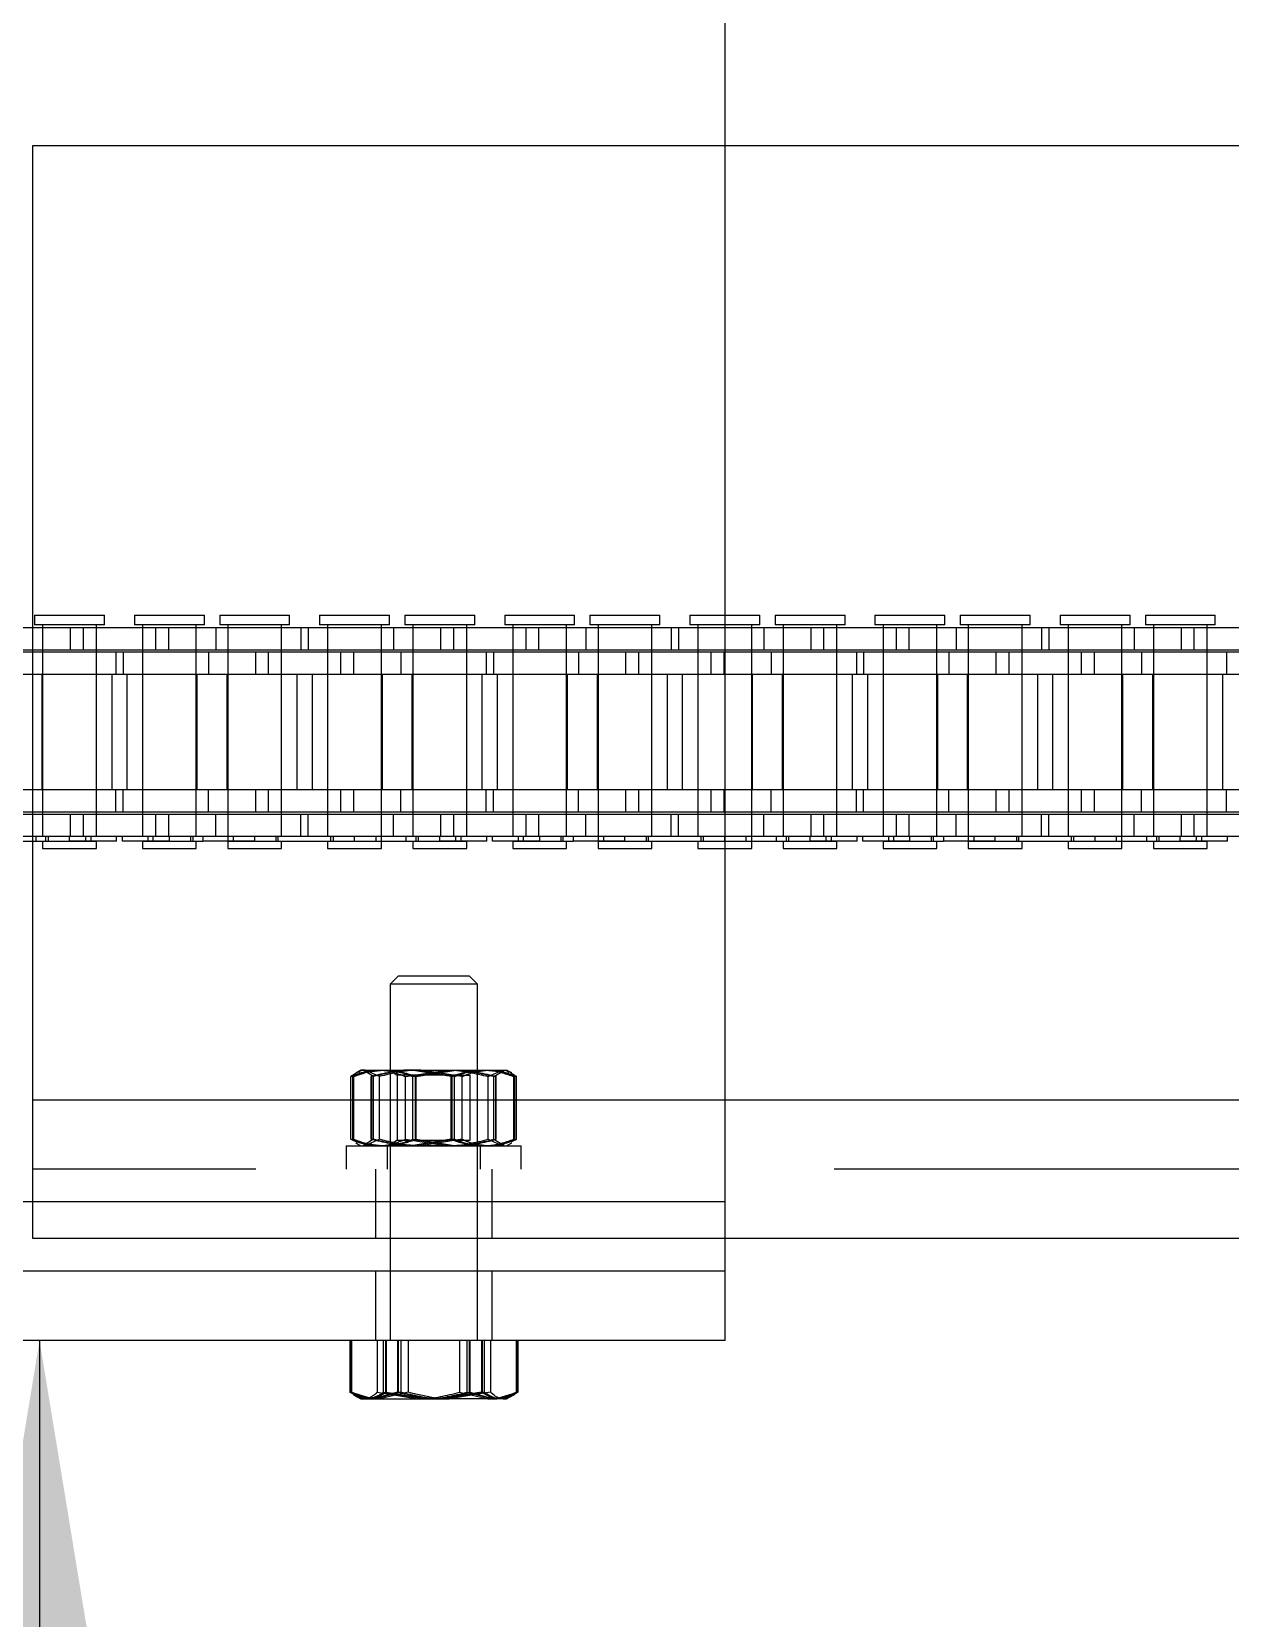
# Model space of a CAD drawing. Header units: metres. Extents: x 0 to 21025, y 0 to 14850.
# Drawn here: x 2880.5 to 2962.7, y 9020.6 to 9129.4 of the extents above; entities that cross this region are included whole.
import ezdxf

# ---------------------------------------------------------------- set-up
doc = ezdxf.new("R2010")
doc.units = ezdxf.units.M
doc.header["$LTSCALE"] = 25
doc.linetypes.add('HIDDEN2', pattern=[4.7625, 3.175, -1.5875])
for name, color, linetype in [('SDM', 7, 'Continuous'), ('SL4', 4, 'Continuous'), ('ST1', 7, 'HIDDEN2')]:
    doc.layers.add(name, color=color, linetype=linetype)
doc.styles.add('ROMANS', font='ROMANS.SHX')
doc.dimstyles.new('25___1-25', dxfattribs={"dimscale": 25, "dimtxt": 2.5, "dimasz": 2, "dimexe": 1.5, "dimexo": 1, "dimgap": 0.5, "dimtad": 1, "dimzin": 12, "dimtxsty": 'ROMANS', "dimcen": 0, "dimclrd": 256, "dimclre": 256, "dimclrt": 3, "dimazin": 3, "dimtfac": 1, "dimtmove": 0, "dimatfit": 0, "dimfxl": 1, "dimlwd": -1, "dimlwe": -1, "dimarcsym": 0})

msp = doc.modelspace()

# ---------------------------------------------------------------- linework, layer by layer
at = {"layer": 'SL4'}
for p, q in [((2928.064, 9121.619), (2928.064, 9261.149)), ((2880.564, 9121.619), (4205.539, 9121.619)), ((2880.564, 9056.144), (2880.564, 9121.619)), ((2879.903, 9088.541), (2880.564, 9088.541)), ((2879.903, 9087.021), (2880.564, 9087.021)), ((2877.158, 9086.869), (2880.564, 9086.869)), ((2877.158, 9085.349), (2880.564, 9085.349)), ((2877.158, 9077.419), (2880.564, 9077.419)), ((2877.158, 9075.899), (2880.564, 9075.899)), ((2879.903, 9075.747), (2880.564, 9075.747)), ((2879.903, 9074.227), (2880.564, 9074.227)), ((2875.564, 9073.894), (2880.564, 9073.894)), ((2880.564, 9046.619), (2880.564, 9056.144)), ((2880.564, 9056.144), (4205.539, 9056.144)), ((2880.564, 9049.146), (2875.564, 9049.146)), ((4205.539, 9046.619), (2880.564, 9046.619)), ((2905.064, 9046.619), (2905.064, 9044.384)), ((2911.064, 9044.384), (2911.064, 9046.619)), ((2928.064, 9044.384), (2928.064, 9046.619)), ((2928.064, 9044.384), (2828.064, 9044.384)), ((2928.064, 9039.621), (2928.064, 9044.384)), ((2928.064, 9039.621), (2828.064, 9039.621)), ((2902.309, 9039.621), (2902.309, 9036.068)), ((2902.332, 9039.621), (2902.332, 9036.068)), ((2902.422, 9039.621), (2902.422, 9036.068)), ((2906.303, 9039.621), (2906.303, 9036.068)), ((2911.945, 9039.621), (2911.945, 9036.068)), ((2913.706, 9039.621), (2913.706, 9036.068)), ((2913.796, 9039.621), (2913.796, 9036.068)), ((2913.82, 9039.621), (2913.82, 9036.068)), ((2902.493, 9036.023), (2902.332, 9036.068)), ((2902.422, 9036.068), (2902.825, 9035.816)), ((2906.303, 9036.068), (2904.362, 9035.621)), ((2911.945, 9036.068), (2909.124, 9035.621)), ((2913.314, 9035.766), (2913.501, 9035.873)), ((2913.501, 9035.873), (2913.602, 9035.932)), ((2902.814, 9035.766), (2903.064, 9035.621)), ((2903.064, 9035.621), (2904.362, 9035.621)), ((2904.362, 9035.621), (2909.124, 9035.621)), ((2912.826, 9035.621), (2909.124, 9035.621)), ((2912.826, 9035.621), (2913.064, 9035.621)), ((2913.064, 9035.621), (2913.314, 9035.766))]:
    msp.add_line(p, q, dxfattribs=at)
for points, knots in [([(2904.362, 9035.621), (2904.316, 9035.622), (2903.661, 9035.628), (2903.019, 9035.856), (2902.422, 9036.068)], [0, 0, 0, 0, 0.0702006, 1, 1, 1, 1]), ([(2909.124, 9035.621), (2909.057, 9035.622), (2908.104, 9035.628), (2907.171, 9035.856), (2906.303, 9036.068)], [0, 0, 0, 0, 0.07020058, 1, 1, 1, 1]), ([(2912.826, 9035.621), (2912.757, 9035.626), (2912.459, 9035.647), (2912.168, 9035.885), (2911.945, 9036.068)], [0, 0, 0, 0, 0.2318493, 1, 1, 1, 1]), ([(2913.706, 9036.068), (2913.646, 9036.012), (2913.359, 9035.749), (2913.061, 9035.677), (2912.826, 9035.621)], [0, 0, 0, 0, 0.2110008, 1, 1, 1, 1])]:
    msp.add_open_spline(points, degree=3, knots=knots, dxfattribs=at)
at = {"layer": 'ST1'}
for p, q in [((2928.064, 9049.146), (2928.064, 9121.619)), ((2880.68, 9089.384), (2885.477, 9089.384)), ((2880.68, 9089.384), (2880.68, 9088.725)), ((2885.477, 9088.725), (2885.477, 9089.384)), ((2887.532, 9089.384), (2892.329, 9089.384)), ((2887.532, 9089.384), (2887.532, 9088.725)), ((2892.329, 9088.725), (2892.329, 9089.384)), ((2893.38, 9089.384), (2898.177, 9089.384)), ((2893.38, 9089.384), (2893.38, 9088.725)), ((2898.177, 9088.725), (2898.177, 9089.384)), ((2900.232, 9089.384), (2905.029, 9089.384)), ((2900.232, 9089.384), (2900.232, 9088.725)), ((2905.029, 9088.725), (2905.029, 9089.384)), ((2906.08, 9089.384), (2910.877, 9089.384)), ((2906.08, 9089.384), (2906.08, 9088.725)), ((2910.877, 9088.725), (2910.877, 9089.384)), ((2912.932, 9089.384), (2917.729, 9089.384)), ((2912.932, 9089.384), (2912.932, 9088.725)), ((2917.729, 9088.725), (2917.729, 9089.384)), ((2918.78, 9089.384), (2923.577, 9089.384)), ((2918.78, 9089.384), (2918.78, 9088.725)), ((2923.577, 9088.725), (2923.577, 9089.384)), ((2925.632, 9089.384), (2930.429, 9089.384)), ((2925.632, 9089.384), (2925.632, 9088.725)), ((2930.429, 9088.725), (2930.429, 9089.384)), ((2931.48, 9089.384), (2936.277, 9089.384)), ((2931.48, 9089.384), (2931.48, 9088.725)), ((2936.277, 9088.725), (2936.277, 9089.384)), ((2938.332, 9089.384), (2943.129, 9089.384)), ((2938.332, 9089.384), (2938.332, 9088.725)), ((2943.129, 9088.725), (2943.129, 9089.384)), ((2944.18, 9089.384), (2948.977, 9089.384)), ((2944.18, 9089.384), (2944.18, 9088.725)), ((2948.977, 9088.725), (2948.977, 9089.384)), ((2951.032, 9089.384), (2955.829, 9089.384)), ((2951.032, 9089.384), (2951.032, 9088.725)), ((2955.829, 9088.725), (2955.829, 9089.384)), ((2956.88, 9089.384), (2961.677, 9089.384)), ((2956.88, 9089.384), (2956.88, 9088.725)), ((2961.677, 9088.725), (2961.677, 9089.384)), ((2880.564, 9088.541), (2888.998, 9088.541)), ((2885.477, 9088.725), (2880.68, 9088.725)), ((2881.233, 9088.725), (2881.233, 9074.227)), ((2881.233, 9088.541), (2881.233, 9087.021)), ((2883.15, 9087.021), (2883.15, 9088.541)), ((2884.01, 9088.541), (2884.01, 9087.021)), ((2884.923, 9074.227), (2884.923, 9088.725)), ((2884.923, 9087.021), (2884.923, 9088.541)), ((2892.329, 9088.725), (2887.532, 9088.725)), ((2888.085, 9088.725), (2888.085, 9074.227)), ((2888.085, 9088.541), (2888.085, 9087.021)), ((2888.998, 9088.541), (2889.858, 9088.541)), ((2888.998, 9087.021), (2888.998, 9088.541)), ((2889.858, 9088.541), (2898.953, 9088.541)), ((2889.858, 9088.541), (2889.858, 9087.021)), ((2891.775, 9074.227), (2891.775, 9088.725)), ((2891.775, 9087.021), (2891.775, 9088.541)), ((2893.105, 9088.541), (2893.105, 9087.021)), ((2898.177, 9088.725), (2893.38, 9088.725)), ((2893.933, 9088.725), (2893.933, 9074.227)), ((2893.933, 9088.541), (2893.933, 9087.021)), ((2897.623, 9074.227), (2897.623, 9088.725)), ((2897.623, 9087.021), (2897.623, 9088.541)), ((2898.953, 9088.541), (2898.953, 9087.021)), ((2898.953, 9088.541), (2905.303, 9088.541)), ((2899.455, 9088.541), (2899.455, 9087.021)), ((2905.029, 9088.725), (2900.232, 9088.725)), ((2900.785, 9088.725), (2900.785, 9074.227)), ((2900.785, 9088.541), (2900.785, 9087.021)), ((2904.475, 9074.227), (2904.475, 9088.725)), ((2904.475, 9087.021), (2904.475, 9088.541)), ((2905.303, 9088.541), (2905.303, 9087.021)), ((2905.303, 9088.541), (2914.398, 9088.541)), ((2910.877, 9088.725), (2906.08, 9088.725)), ((2906.633, 9088.725), (2906.633, 9074.227)), ((2906.633, 9088.541), (2906.633, 9087.021)), ((2908.55, 9087.021), (2908.55, 9088.541)), ((2909.41, 9088.541), (2909.41, 9087.021)), ((2910.323, 9074.227), (2910.323, 9088.725)), ((2910.323, 9087.021), (2910.323, 9088.541)), ((2917.729, 9088.725), (2912.932, 9088.725)), ((2913.485, 9088.725), (2913.485, 9074.227)), ((2913.485, 9088.541), (2913.485, 9087.021)), ((2914.398, 9088.541), (2915.258, 9088.541)), ((2914.398, 9087.021), (2914.398, 9088.541)), ((2915.258, 9088.541), (2924.353, 9088.541)), ((2915.258, 9088.541), (2915.258, 9087.021)), ((2917.175, 9074.227), (2917.175, 9088.725)), ((2917.175, 9087.021), (2917.175, 9088.541)), ((2918.505, 9088.541), (2918.505, 9087.021)), ((2923.577, 9088.725), (2918.78, 9088.725)), ((2919.333, 9088.725), (2919.333, 9074.227)), ((2919.333, 9088.541), (2919.333, 9087.021)), ((2923.023, 9074.227), (2923.023, 9088.725)), ((2923.023, 9087.021), (2923.023, 9088.541)), ((2924.353, 9088.541), (2924.353, 9087.021)), ((2924.353, 9088.541), (2930.703, 9088.541)), ((2924.855, 9088.541), (2924.855, 9087.021)), ((2930.429, 9088.725), (2925.632, 9088.725)), ((2926.185, 9088.725), (2926.185, 9074.227)), ((2926.185, 9088.541), (2926.185, 9087.021)), ((2929.875, 9074.227), (2929.875, 9088.725)), ((2929.875, 9087.021), (2929.875, 9088.541)), ((2930.703, 9088.541), (2930.703, 9087.021)), ((2930.703, 9088.541), (2939.798, 9088.541)), ((2936.277, 9088.725), (2931.48, 9088.725)), ((2932.033, 9088.725), (2932.033, 9074.227)), ((2932.033, 9088.541), (2932.033, 9087.021)), ((2933.95, 9087.021), (2933.95, 9088.541)), ((2934.81, 9088.541), (2934.81, 9087.021)), ((2935.723, 9074.227), (2935.723, 9088.725)), ((2935.723, 9087.021), (2935.723, 9088.541)), ((2943.129, 9088.725), (2938.332, 9088.725)), ((2938.885, 9088.725), (2938.885, 9074.227)), ((2938.885, 9088.541), (2938.885, 9087.021)), ((2939.798, 9088.541), (2940.658, 9088.541)), ((2939.798, 9087.021), (2939.798, 9088.541)), ((2940.658, 9088.541), (2949.753, 9088.541)), ((2940.658, 9088.541), (2940.658, 9087.021)), ((2942.575, 9074.227), (2942.575, 9088.725)), ((2942.575, 9087.021), (2942.575, 9088.541)), ((2943.905, 9088.541), (2943.905, 9087.021)), ((2948.977, 9088.725), (2944.18, 9088.725)), ((2944.733, 9088.725), (2944.733, 9074.227)), ((2944.733, 9088.541), (2944.733, 9087.021)), ((2948.423, 9074.227), (2948.423, 9088.725)), ((2948.423, 9087.021), (2948.423, 9088.541)), ((2949.753, 9088.541), (2949.753, 9087.021)), ((2949.753, 9088.541), (2956.103, 9088.541)), ((2950.255, 9088.541), (2950.255, 9087.021)), ((2955.829, 9088.725), (2951.032, 9088.725)), ((2951.585, 9088.725), (2951.585, 9074.227)), ((2951.585, 9088.541), (2951.585, 9087.021)), ((2955.275, 9074.227), (2955.275, 9088.725)), ((2955.275, 9087.021), (2955.275, 9088.541)), ((2956.103, 9088.541), (2956.103, 9087.021)), ((2956.103, 9088.541), (2965.198, 9088.541)), ((2961.677, 9088.725), (2956.88, 9088.725)), ((2957.433, 9088.725), (2957.433, 9074.227)), ((2957.433, 9088.541), (2957.433, 9087.021)), ((2959.35, 9087.021), (2959.35, 9088.541)), ((2960.21, 9088.541), (2960.21, 9087.021)), ((2961.123, 9074.227), (2961.123, 9088.725)), ((2961.123, 9087.021), (2961.123, 9088.541)), ((2880.564, 9087.021), (2888.998, 9087.021)), ((2888.998, 9087.021), (2889.858, 9087.021)), ((2889.858, 9087.021), (2898.953, 9087.021)), ((2898.953, 9087.021), (2905.303, 9087.021)), ((2905.303, 9087.021), (2914.398, 9087.021)), ((2914.398, 9087.021), (2915.258, 9087.021)), ((2915.258, 9087.021), (2924.353, 9087.021)), ((2924.353, 9087.021), (2930.703, 9087.021)), ((2930.703, 9087.021), (2939.798, 9087.021)), ((2939.798, 9087.021), (2940.658, 9087.021)), ((2940.658, 9087.021), (2949.753, 9087.021)), ((2949.753, 9087.021), (2956.103, 9087.021)), ((2956.103, 9087.021), (2965.198, 9087.021)), ((2880.564, 9086.869), (2886.253, 9086.869)), ((2881.233, 9086.869), (2881.233, 9085.349)), ((2884.923, 9085.349), (2884.923, 9086.869)), ((2886.253, 9086.869), (2886.253, 9085.349)), ((2886.253, 9086.869), (2892.603, 9086.869)), ((2886.755, 9086.869), (2886.755, 9085.349)), ((2888.085, 9086.869), (2888.085, 9085.349)), ((2891.775, 9085.349), (2891.775, 9086.869)), ((2892.603, 9086.869), (2892.603, 9085.349)), ((2892.603, 9086.869), (2901.698, 9086.869)), ((2893.933, 9086.869), (2893.933, 9085.349)), ((2895.85, 9085.349), (2895.85, 9086.869)), ((2896.71, 9086.869), (2896.71, 9085.349)), ((2897.623, 9085.349), (2897.623, 9086.869)), ((2900.785, 9086.869), (2900.785, 9085.349)), ((2901.698, 9086.869), (2902.558, 9086.869)), ((2901.698, 9085.349), (2901.698, 9086.869)), ((2902.558, 9086.869), (2911.653, 9086.869)), ((2902.558, 9086.869), (2902.558, 9085.349)), ((2904.475, 9085.349), (2904.475, 9086.869)), ((2905.805, 9086.869), (2905.805, 9085.349)), ((2906.633, 9086.869), (2906.633, 9085.349)), ((2910.323, 9085.349), (2910.323, 9086.869)), ((2911.653, 9086.869), (2911.653, 9085.349)), ((2911.653, 9086.869), (2918.003, 9086.869)), ((2912.155, 9086.869), (2912.155, 9085.349)), ((2913.485, 9086.869), (2913.485, 9085.349)), ((2917.175, 9085.349), (2917.175, 9086.869)), ((2918.003, 9086.869), (2918.003, 9085.349)), ((2918.003, 9086.869), (2927.098, 9086.869)), ((2919.333, 9086.869), (2919.333, 9085.349)), ((2921.25, 9085.349), (2921.25, 9086.869)), ((2922.11, 9086.869), (2922.11, 9085.349)), ((2923.023, 9085.349), (2923.023, 9086.869)), ((2926.185, 9086.869), (2926.185, 9085.349)), ((2927.098, 9086.869), (2927.958, 9086.869)), ((2927.098, 9085.349), (2927.098, 9086.869)), ((2927.958, 9086.869), (2937.053, 9086.869)), ((2927.958, 9086.869), (2927.958, 9085.349)), ((2929.875, 9085.349), (2929.875, 9086.869)), ((2931.205, 9086.869), (2931.205, 9085.349)), ((2932.033, 9086.869), (2932.033, 9085.349)), ((2935.723, 9085.349), (2935.723, 9086.869)), ((2937.053, 9086.869), (2937.053, 9085.349)), ((2937.053, 9086.869), (2943.403, 9086.869)), ((2937.555, 9086.869), (2937.555, 9085.349)), ((2938.885, 9086.869), (2938.885, 9085.349)), ((2942.575, 9085.349), (2942.575, 9086.869)), ((2943.403, 9086.869), (2943.403, 9085.349)), ((2943.403, 9086.869), (2952.498, 9086.869)), ((2944.733, 9086.869), (2944.733, 9085.349)), ((2946.65, 9085.349), (2946.65, 9086.869)), ((2947.51, 9086.869), (2947.51, 9085.349)), ((2948.423, 9085.349), (2948.423, 9086.869)), ((2951.585, 9086.869), (2951.585, 9085.349)), ((2952.498, 9086.869), (2953.358, 9086.869)), ((2952.498, 9085.349), (2952.498, 9086.869)), ((2953.358, 9086.869), (2962.453, 9086.869)), ((2953.358, 9086.869), (2953.358, 9085.349)), ((2955.275, 9085.349), (2955.275, 9086.869)), ((2956.605, 9086.869), (2956.605, 9085.349)), ((2957.433, 9086.869), (2957.433, 9085.349)), ((2961.123, 9085.349), (2961.123, 9086.869)), ((2962.453, 9086.869), (2962.453, 9085.349)), ((2962.453, 9086.869), (2968.803, 9086.869)), ((2880.564, 9085.349), (2886.253, 9085.349)), ((2881.19, 9077.419), (2881.19, 9085.349)), ((2881.233, 9085.349), (2881.233, 9077.419)), ((2884.923, 9077.419), (2884.923, 9085.349)), ((2885.97, 9085.349), (2885.97, 9077.419)), ((2886.253, 9085.349), (2892.603, 9085.349)), ((2887.038, 9077.419), (2887.038, 9085.349)), ((2888.085, 9085.349), (2888.085, 9077.419)), ((2891.775, 9077.419), (2891.775, 9085.349)), ((2891.818, 9085.349), (2891.818, 9077.419)), ((2892.603, 9085.349), (2901.698, 9085.349)), ((2893.89, 9077.419), (2893.89, 9085.349)), ((2893.933, 9085.349), (2893.933, 9077.419)), ((2897.623, 9077.419), (2897.623, 9085.349)), ((2898.67, 9085.349), (2898.67, 9077.419)), ((2899.738, 9077.419), (2899.738, 9085.349)), ((2900.785, 9085.349), (2900.785, 9077.419)), ((2901.698, 9085.349), (2902.558, 9085.349)), ((2902.558, 9085.349), (2911.653, 9085.349)), ((2904.475, 9077.419), (2904.475, 9085.349)), ((2904.518, 9085.349), (2904.518, 9077.419)), ((2906.59, 9077.419), (2906.59, 9085.349)), ((2906.633, 9085.349), (2906.633, 9077.419)), ((2910.323, 9077.419), (2910.323, 9085.349)), ((2911.37, 9085.349), (2911.37, 9077.419)), ((2911.653, 9085.349), (2918.003, 9085.349)), ((2912.438, 9077.419), (2912.438, 9085.349)), ((2913.485, 9085.349), (2913.485, 9077.419)), ((2917.175, 9077.419), (2917.175, 9085.349)), ((2917.218, 9085.349), (2917.218, 9077.419)), ((2918.003, 9085.349), (2927.098, 9085.349)), ((2919.29, 9077.419), (2919.29, 9085.349)), ((2919.333, 9085.349), (2919.333, 9077.419)), ((2923.023, 9077.419), (2923.023, 9085.349)), ((2924.07, 9085.349), (2924.07, 9077.419)), ((2925.138, 9077.419), (2925.138, 9085.349)), ((2926.185, 9085.349), (2926.185, 9077.419)), ((2927.098, 9085.349), (2927.958, 9085.349)), ((2927.958, 9085.349), (2937.053, 9085.349)), ((2929.875, 9077.419), (2929.875, 9085.349)), ((2929.918, 9085.349), (2929.918, 9077.419)), ((2931.99, 9077.419), (2931.99, 9085.349)), ((2932.033, 9085.349), (2932.033, 9077.419)), ((2935.723, 9077.419), (2935.723, 9085.349)), ((2936.77, 9085.349), (2936.77, 9077.419)), ((2937.053, 9085.349), (2943.403, 9085.349)), ((2937.838, 9077.419), (2937.838, 9085.349)), ((2938.885, 9085.349), (2938.885, 9077.419)), ((2942.575, 9077.419), (2942.575, 9085.349)), ((2942.618, 9085.349), (2942.618, 9077.419)), ((2943.403, 9085.349), (2952.498, 9085.349)), ((2944.69, 9077.419), (2944.69, 9085.349)), ((2944.733, 9085.349), (2944.733, 9077.419)), ((2948.423, 9077.419), (2948.423, 9085.349)), ((2949.47, 9085.349), (2949.47, 9077.419)), ((2950.538, 9077.419), (2950.538, 9085.349)), ((2951.585, 9085.349), (2951.585, 9077.419)), ((2952.498, 9085.349), (2953.358, 9085.349)), ((2953.358, 9085.349), (2962.453, 9085.349)), ((2955.275, 9077.419), (2955.275, 9085.349)), ((2955.318, 9085.349), (2955.318, 9077.419)), ((2957.39, 9077.419), (2957.39, 9085.349)), ((2957.433, 9085.349), (2957.433, 9077.419)), ((2961.123, 9077.419), (2961.123, 9085.349)), ((2962.17, 9085.349), (2962.17, 9077.419)), ((2962.453, 9085.349), (2968.803, 9085.349)), ((2880.564, 9077.419), (2886.253, 9077.419)), ((2881.233, 9077.419), (2881.233, 9075.899)), ((2884.923, 9075.899), (2884.923, 9077.419)), ((2886.253, 9075.899), (2886.253, 9077.419)), ((2886.253, 9077.419), (2892.603, 9077.419)), ((2886.755, 9075.899), (2886.755, 9077.419)), ((2888.085, 9077.419), (2888.085, 9075.899)), ((2891.775, 9075.899), (2891.775, 9077.419)), ((2892.603, 9075.899), (2892.603, 9077.419)), ((2892.603, 9077.419), (2901.698, 9077.419)), ((2893.933, 9077.419), (2893.933, 9075.899)), ((2895.85, 9075.899), (2895.85, 9077.419)), ((2896.71, 9077.419), (2896.71, 9075.899)), ((2897.623, 9075.899), (2897.623, 9077.419)), ((2900.785, 9077.419), (2900.785, 9075.899)), ((2901.698, 9077.419), (2902.558, 9077.419)), ((2901.698, 9075.899), (2901.698, 9077.419)), ((2902.558, 9077.419), (2911.653, 9077.419)), ((2902.558, 9077.419), (2902.558, 9075.899)), ((2904.475, 9075.899), (2904.475, 9077.419)), ((2905.805, 9075.899), (2905.805, 9077.419)), ((2906.633, 9077.419), (2906.633, 9075.899)), ((2910.323, 9075.899), (2910.323, 9077.419)), ((2911.653, 9075.899), (2911.653, 9077.419)), ((2911.653, 9077.419), (2918.003, 9077.419)), ((2912.155, 9075.899), (2912.155, 9077.419)), ((2913.485, 9077.419), (2913.485, 9075.899)), ((2917.175, 9075.899), (2917.175, 9077.419)), ((2918.003, 9075.899), (2918.003, 9077.419)), ((2918.003, 9077.419), (2927.098, 9077.419)), ((2919.333, 9077.419), (2919.333, 9075.899)), ((2921.25, 9075.899), (2921.25, 9077.419)), ((2922.11, 9077.419), (2922.11, 9075.899)), ((2923.023, 9075.899), (2923.023, 9077.419)), ((2926.185, 9077.419), (2926.185, 9075.899)), ((2927.098, 9077.419), (2927.958, 9077.419)), ((2927.098, 9075.899), (2927.098, 9077.419)), ((2927.958, 9077.419), (2937.053, 9077.419)), ((2927.958, 9077.419), (2927.958, 9075.899)), ((2929.875, 9075.899), (2929.875, 9077.419)), ((2931.205, 9075.899), (2931.205, 9077.419)), ((2932.033, 9077.419), (2932.033, 9075.899)), ((2935.723, 9075.899), (2935.723, 9077.419)), ((2937.053, 9075.899), (2937.053, 9077.419)), ((2937.053, 9077.419), (2943.403, 9077.419)), ((2937.555, 9075.899), (2937.555, 9077.419)), ((2938.885, 9077.419), (2938.885, 9075.899)), ((2942.575, 9075.899), (2942.575, 9077.419)), ((2943.403, 9075.899), (2943.403, 9077.419)), ((2943.403, 9077.419), (2952.498, 9077.419)), ((2944.733, 9077.419), (2944.733, 9075.899)), ((2946.65, 9075.899), (2946.65, 9077.419)), ((2947.51, 9077.419), (2947.51, 9075.899)), ((2948.423, 9075.899), (2948.423, 9077.419)), ((2951.585, 9077.419), (2951.585, 9075.899)), ((2952.498, 9077.419), (2953.358, 9077.419)), ((2952.498, 9075.899), (2952.498, 9077.419)), ((2953.358, 9077.419), (2962.453, 9077.419)), ((2953.358, 9077.419), (2953.358, 9075.899)), ((2955.275, 9075.899), (2955.275, 9077.419)), ((2956.605, 9075.899), (2956.605, 9077.419)), ((2957.433, 9077.419), (2957.433, 9075.899)), ((2961.123, 9075.899), (2961.123, 9077.419)), ((2962.453, 9075.899), (2962.453, 9077.419)), ((2962.453, 9077.419), (2968.803, 9077.419)), ((2880.564, 9075.899), (2886.253, 9075.899)), ((2880.564, 9075.747), (2888.998, 9075.747)), ((2881.233, 9075.747), (2881.233, 9074.227)), ((2883.15, 9074.227), (2883.15, 9075.747)), ((2884.01, 9075.747), (2884.01, 9074.227)), ((2884.923, 9074.227), (2884.923, 9075.747)), ((2886.253, 9075.899), (2892.603, 9075.899)), ((2888.085, 9075.747), (2888.085, 9074.227)), ((2888.998, 9075.747), (2889.858, 9075.747)), ((2888.998, 9074.227), (2888.998, 9075.747)), ((2889.858, 9075.747), (2898.953, 9075.747)), ((2889.858, 9075.747), (2889.858, 9074.227)), ((2891.775, 9074.227), (2891.775, 9075.747)), ((2892.603, 9075.899), (2901.698, 9075.899)), ((2893.105, 9074.227), (2893.105, 9075.747)), ((2893.933, 9075.747), (2893.933, 9073.894)), ((2897.623, 9074.227), (2897.623, 9075.747)), ((2898.953, 9074.227), (2898.953, 9075.747)), ((2898.953, 9075.747), (2905.303, 9075.747)), ((2899.455, 9074.227), (2899.455, 9075.747)), ((2900.785, 9075.747), (2900.785, 9074.227)), ((2901.698, 9075.899), (2902.558, 9075.899)), ((2902.558, 9075.899), (2911.653, 9075.899)), ((2904.475, 9073.894), (2904.475, 9075.747)), ((2905.303, 9074.227), (2905.303, 9075.747)), ((2905.303, 9075.747), (2914.398, 9075.747)), ((2906.633, 9075.747), (2906.633, 9074.227)), ((2908.55, 9074.227), (2908.55, 9075.747)), ((2909.41, 9075.747), (2909.41, 9074.227)), ((2910.323, 9074.227), (2910.323, 9075.747)), ((2911.653, 9075.899), (2918.003, 9075.899)), ((2913.485, 9075.747), (2913.485, 9074.227)), ((2914.398, 9075.747), (2915.258, 9075.747)), ((2914.398, 9074.227), (2914.398, 9075.747)), ((2915.258, 9075.747), (2924.353, 9075.747)), ((2915.258, 9075.747), (2915.258, 9074.227)), ((2917.175, 9074.227), (2917.175, 9075.747)), ((2918.003, 9075.899), (2927.098, 9075.899)), ((2918.505, 9074.227), (2918.505, 9075.747)), ((2919.333, 9075.747), (2919.333, 9073.894)), ((2923.023, 9074.227), (2923.023, 9075.747)), ((2924.353, 9074.227), (2924.353, 9075.747)), ((2924.353, 9075.747), (2930.703, 9075.747)), ((2924.855, 9074.227), (2924.855, 9075.747)), ((2926.185, 9075.747), (2926.185, 9074.227)), ((2927.098, 9075.899), (2927.958, 9075.899)), ((2927.958, 9075.899), (2937.053, 9075.899)), ((2929.875, 9073.894), (2929.875, 9075.747)), ((2930.703, 9074.227), (2930.703, 9075.747)), ((2930.703, 9075.747), (2939.798, 9075.747)), ((2932.033, 9075.747), (2932.033, 9074.227)), ((2933.95, 9074.227), (2933.95, 9075.747)), ((2934.81, 9075.747), (2934.81, 9074.227)), ((2935.723, 9074.227), (2935.723, 9075.747)), ((2937.053, 9075.899), (2943.403, 9075.899)), ((2938.885, 9075.747), (2938.885, 9074.227)), ((2939.798, 9075.747), (2940.658, 9075.747)), ((2939.798, 9074.227), (2939.798, 9075.747)), ((2940.658, 9075.747), (2949.753, 9075.747)), ((2940.658, 9075.747), (2940.658, 9074.227)), ((2942.575, 9074.227), (2942.575, 9075.747)), ((2943.403, 9075.899), (2952.498, 9075.899)), ((2943.905, 9074.227), (2943.905, 9075.747)), ((2944.733, 9075.747), (2944.733, 9073.894)), ((2948.423, 9074.227), (2948.423, 9075.747)), ((2949.753, 9074.227), (2949.753, 9075.747)), ((2949.753, 9075.747), (2956.103, 9075.747)), ((2950.255, 9074.227), (2950.255, 9075.747)), ((2951.585, 9075.747), (2951.585, 9074.227)), ((2952.498, 9075.899), (2953.358, 9075.899)), ((2953.358, 9075.899), (2962.453, 9075.899)), ((2955.275, 9073.894), (2955.275, 9075.747)), ((2956.103, 9074.227), (2956.103, 9075.747)), ((2956.103, 9075.747), (2965.198, 9075.747)), ((2957.433, 9075.747), (2957.433, 9074.227)), ((2959.35, 9074.227), (2959.35, 9075.747)), ((2960.21, 9075.747), (2960.21, 9074.227)), ((2961.123, 9074.227), (2961.123, 9075.747)), ((2962.453, 9075.899), (2968.803, 9075.899)), ((2880.564, 9074.227), (2888.998, 9074.227)), ((2880.782, 9073.894), (2880.782, 9074.227)), ((2881.459, 9073.894), (2881.459, 9074.227)), ((2881.602, 9074.227), (2881.602, 9073.858)), ((2883.078, 9073.894), (2883.078, 9074.227)), ((2884.185, 9073.894), (2884.185, 9074.227)), ((2884.554, 9073.858), (2884.554, 9074.227)), ((2886.309, 9073.894), (2886.309, 9074.227)), ((2886.7, 9073.894), (2886.7, 9074.227)), ((2888.454, 9074.227), (2888.454, 9073.858)), ((2888.823, 9073.894), (2888.823, 9074.227)), ((2888.998, 9074.227), (2889.858, 9074.227)), ((2889.858, 9074.227), (2898.953, 9074.227)), ((2889.93, 9073.894), (2889.93, 9074.227)), ((2891.406, 9073.858), (2891.406, 9074.227)), ((2891.549, 9073.894), (2891.549, 9074.227)), ((2892.226, 9074.227), (2892.226, 9073.894)), ((2894.302, 9074.227), (2894.302, 9073.858)), ((2895.778, 9073.894), (2895.778, 9074.227)), ((2897.254, 9073.858), (2897.254, 9074.227)), ((2897.397, 9073.894), (2897.397, 9074.227)), ((2898.953, 9074.227), (2905.303, 9074.227)), ((2901.011, 9073.894), (2901.011, 9074.227)), ((2901.154, 9074.227), (2901.154, 9073.858)), ((2902.63, 9073.894), (2902.63, 9074.227)), ((2904.106, 9073.858), (2904.106, 9074.227)), ((2905.303, 9074.227), (2914.398, 9074.227)), ((2906.182, 9073.894), (2906.182, 9074.227)), ((2906.859, 9073.894), (2906.859, 9074.227)), ((2907.002, 9074.227), (2907.002, 9073.858)), ((2908.478, 9073.894), (2908.478, 9074.227)), ((2909.585, 9073.894), (2909.585, 9074.227)), ((2909.954, 9073.858), (2909.954, 9074.227)), ((2911.709, 9073.894), (2911.709, 9074.227)), ((2912.1, 9073.894), (2912.1, 9074.227)), ((2913.854, 9074.227), (2913.854, 9073.858)), ((2914.223, 9073.894), (2914.223, 9074.227)), ((2914.398, 9074.227), (2915.258, 9074.227)), ((2915.258, 9074.227), (2924.353, 9074.227)), ((2915.33, 9073.894), (2915.33, 9074.227)), ((2916.806, 9073.858), (2916.806, 9074.227)), ((2916.949, 9073.894), (2916.949, 9074.227)), ((2917.626, 9074.227), (2917.626, 9073.894)), ((2919.702, 9074.227), (2919.702, 9073.858)), ((2921.178, 9073.894), (2921.178, 9074.227)), ((2922.654, 9073.858), (2922.654, 9074.227)), ((2922.797, 9073.894), (2922.797, 9074.227)), ((2924.353, 9074.227), (2930.703, 9074.227)), ((2926.411, 9073.894), (2926.411, 9074.227)), ((2926.554, 9074.227), (2926.554, 9073.858)), ((2928.03, 9073.894), (2928.03, 9074.227)), ((2929.506, 9073.858), (2929.506, 9074.227)), ((2930.703, 9074.227), (2939.798, 9074.227)), ((2931.582, 9073.894), (2931.582, 9074.227)), ((2932.259, 9073.894), (2932.259, 9074.227)), ((2932.402, 9074.227), (2932.402, 9073.858)), ((2933.878, 9073.894), (2933.878, 9074.227)), ((2934.985, 9073.894), (2934.985, 9074.227)), ((2935.354, 9073.858), (2935.354, 9074.227)), ((2937.109, 9073.894), (2937.109, 9074.227)), ((2937.5, 9073.894), (2937.5, 9074.227)), ((2939.254, 9074.227), (2939.254, 9073.858)), ((2939.623, 9073.894), (2939.623, 9074.227)), ((2939.798, 9074.227), (2940.658, 9074.227)), ((2940.658, 9074.227), (2949.753, 9074.227)), ((2940.73, 9073.894), (2940.73, 9074.227)), ((2942.206, 9073.858), (2942.206, 9074.227)), ((2942.349, 9073.894), (2942.349, 9074.227)), ((2943.026, 9074.227), (2943.026, 9073.894)), ((2945.102, 9074.227), (2945.102, 9073.858)), ((2946.578, 9073.894), (2946.578, 9074.227)), ((2948.054, 9073.858), (2948.054, 9074.227)), ((2948.197, 9073.894), (2948.197, 9074.227)), ((2949.753, 9074.227), (2956.103, 9074.227)), ((2951.811, 9073.894), (2951.811, 9074.227)), ((2951.954, 9074.227), (2951.954, 9073.858)), ((2953.43, 9073.894), (2953.43, 9074.227)), ((2954.906, 9073.858), (2954.906, 9074.227)), ((2956.103, 9074.227), (2965.198, 9074.227)), ((2956.982, 9073.894), (2956.982, 9074.227)), ((2957.659, 9073.894), (2957.659, 9074.227)), ((2957.802, 9074.227), (2957.802, 9073.858)), ((2959.278, 9073.894), (2959.278, 9074.227)), ((2960.385, 9073.894), (2960.385, 9074.227)), ((2960.754, 9073.858), (2960.754, 9074.227)), ((2962.509, 9073.894), (2962.509, 9074.227)), ((2880.564, 9073.894), (2883.078, 9073.894)), ((2884.923, 9073.858), (2881.233, 9073.858)), ((2881.233, 9073.858), (2881.233, 9073.384)), ((2881.233, 9073.384), (2884.923, 9073.384)), ((2886.309, 9073.894), (2883.078, 9073.894)), ((2884.923, 9073.384), (2884.923, 9073.858)), ((2889.93, 9073.894), (2886.7, 9073.894)), ((2891.775, 9073.858), (2888.085, 9073.858)), ((2888.085, 9073.858), (2888.085, 9073.384)), ((2888.085, 9073.384), (2891.775, 9073.384)), ((2889.93, 9073.894), (2892.226, 9073.894)), ((2891.775, 9073.384), (2891.775, 9073.858)), ((2895.778, 9073.894), (2892.226, 9073.894)), ((2897.623, 9073.858), (2893.933, 9073.858)), ((2893.933, 9073.858), (2893.933, 9073.384)), ((2893.933, 9073.384), (2897.623, 9073.384)), ((2895.778, 9073.894), (2908.478, 9073.894)), ((2897.623, 9073.384), (2897.623, 9073.858)), ((2904.475, 9073.858), (2900.785, 9073.858)), ((2900.785, 9073.858), (2900.785, 9073.384)), ((2900.785, 9073.384), (2904.475, 9073.384)), ((2904.475, 9073.384), (2904.475, 9073.858)), ((2910.323, 9073.858), (2906.633, 9073.858)), ((2906.633, 9073.858), (2906.633, 9073.384)), ((2906.633, 9073.384), (2910.323, 9073.384)), ((2911.709, 9073.894), (2908.478, 9073.894)), ((2910.323, 9073.384), (2910.323, 9073.858)), ((2915.33, 9073.894), (2912.1, 9073.894)), ((2917.175, 9073.858), (2913.485, 9073.858)), ((2913.485, 9073.858), (2913.485, 9073.384)), ((2913.485, 9073.384), (2917.175, 9073.384)), ((2915.33, 9073.894), (2917.626, 9073.894)), ((2917.175, 9073.384), (2917.175, 9073.858)), ((2921.178, 9073.894), (2917.626, 9073.894)), ((2923.023, 9073.858), (2919.333, 9073.858)), ((2919.333, 9073.858), (2919.333, 9073.384)), ((2919.333, 9073.384), (2923.023, 9073.384)), ((2921.178, 9073.894), (2933.878, 9073.894)), ((2923.023, 9073.384), (2923.023, 9073.858)), ((2929.875, 9073.858), (2926.185, 9073.858)), ((2926.185, 9073.858), (2926.185, 9073.384)), ((2926.185, 9073.384), (2929.875, 9073.384)), ((2929.875, 9073.384), (2929.875, 9073.858)), ((2935.723, 9073.858), (2932.033, 9073.858)), ((2932.033, 9073.858), (2932.033, 9073.384)), ((2932.033, 9073.384), (2935.723, 9073.384)), ((2937.109, 9073.894), (2933.878, 9073.894)), ((2935.723, 9073.384), (2935.723, 9073.858)), ((2940.73, 9073.894), (2937.5, 9073.894)), ((2942.575, 9073.858), (2938.885, 9073.858)), ((2938.885, 9073.858), (2938.885, 9073.384)), ((2938.885, 9073.384), (2942.575, 9073.384)), ((2940.73, 9073.894), (2943.026, 9073.894)), ((2942.575, 9073.384), (2942.575, 9073.858)), ((2946.578, 9073.894), (2943.026, 9073.894)), ((2948.423, 9073.858), (2944.733, 9073.858)), ((2944.733, 9073.858), (2944.733, 9073.384)), ((2944.733, 9073.384), (2948.423, 9073.384)), ((2946.578, 9073.894), (2959.278, 9073.894)), ((2948.423, 9073.384), (2948.423, 9073.858)), ((2955.275, 9073.858), (2951.585, 9073.858)), ((2951.585, 9073.858), (2951.585, 9073.384)), ((2951.585, 9073.384), (2955.275, 9073.384)), ((2955.275, 9073.384), (2955.275, 9073.858)), ((2961.123, 9073.858), (2957.433, 9073.858)), ((2957.433, 9073.858), (2957.433, 9073.384)), ((2957.433, 9073.384), (2961.123, 9073.384)), ((2962.509, 9073.894), (2959.278, 9073.894)), ((2961.123, 9073.384), (2961.123, 9073.858)), ((2905.619, 9064.621), (2905.064, 9064.067)), ((2910.51, 9064.621), (2905.619, 9064.621)), ((2911.064, 9064.067), (2910.51, 9064.621)), ((2911.064, 9064.067), (2905.064, 9064.067)), ((2905.064, 9064.067), (2905.064, 9046.619)), ((2911.064, 9046.619), (2911.064, 9064.067)), ((2902.383, 9053.428), (2902.383, 9057.734)), ((2902.505, 9053.428), (2902.505, 9057.734)), ((2902.556, 9053.428), (2902.556, 9057.734)), ((2902.573, 9053.428), (2902.573, 9057.734)), ((2903.064, 9058.181), (2902.715, 9057.98)), ((2903.064, 9058.181), (2903.357, 9058.181)), ((2903.935, 9057.734), (2903.22, 9058.181)), ((2904.331, 9057.734), (2903.357, 9058.181)), ((2903.357, 9058.181), (2907.171, 9058.181)), ((2903.774, 9053.428), (2903.774, 9057.734)), ((2903.812, 9053.428), (2903.812, 9057.734)), ((2903.935, 9053.428), (2903.935, 9057.734)), ((2904.331, 9053.428), (2904.331, 9057.734)), ((2905.064, 9058.181), (2905.564, 9057.831)), ((2909.971, 9057.831), (2905.564, 9057.831)), ((2905.564, 9057.831), (2905.564, 9053.357)), ((2906.117, 9057.734), (2908.957, 9058.181)), ((2906.117, 9053.428), (2906.117, 9057.734)), ((2909.266, 9057.734), (2906.52, 9058.181)), ((2909.321, 9057.734), (2906.566, 9058.181)), ((2906.633, 9057.734), (2909.413, 9058.181)), ((2906.633, 9053.428), (2906.633, 9057.734)), ((2909.495, 9057.734), (2906.715, 9058.181)), ((2906.808, 9057.734), (2909.562, 9058.181)), ((2906.808, 9053.428), (2906.808, 9057.734)), ((2906.863, 9057.734), (2909.608, 9058.181)), ((2906.863, 9053.428), (2906.863, 9057.734)), ((2910.012, 9057.734), (2907.171, 9058.181)), ((2907.171, 9058.181), (2911.878, 9058.181)), ((2909.266, 9053.428), (2909.266, 9057.734)), ((2909.321, 9053.428), (2909.321, 9057.734)), ((2909.495, 9053.428), (2909.495, 9057.734)), ((2909.971, 9057.831), (2910.564, 9057.831)), ((2910.012, 9053.428), (2910.012, 9057.734)), ((2910.564, 9053.357), (2910.564, 9057.831)), ((2911.797, 9057.734), (2912.771, 9058.181)), ((2911.797, 9053.428), (2911.797, 9057.734)), ((2911.878, 9058.181), (2913.064, 9058.181)), ((2912.193, 9057.734), (2912.908, 9058.181)), ((2912.193, 9053.428), (2912.193, 9057.734)), ((2912.316, 9053.428), (2912.316, 9057.734)), ((2912.354, 9053.428), (2912.354, 9057.734)), ((2913.413, 9057.98), (2913.064, 9058.181)), ((2913.555, 9053.428), (2913.555, 9057.734)), ((2913.573, 9053.428), (2913.573, 9057.734)), ((2913.624, 9053.428), (2913.624, 9057.734)), ((2913.745, 9053.428), (2913.745, 9057.734)), ((2880.564, 9056.144), (4205.539, 9056.144)), ((2902.752, 9053.247), (2902.383, 9053.428)), ((2903.935, 9053.428), (2903.22, 9052.981)), ((2904.331, 9053.428), (2903.357, 9052.981)), ((2905.564, 9053.357), (2905.064, 9053.006)), ((2905.564, 9053.357), (2910.564, 9053.357)), ((2906.117, 9053.428), (2908.957, 9052.981)), ((2909.266, 9053.428), (2906.52, 9052.981)), ((2909.321, 9053.428), (2906.566, 9052.981)), ((2906.633, 9053.428), (2909.413, 9052.981)), ((2909.495, 9053.428), (2906.715, 9052.981)), ((2906.808, 9053.428), (2909.562, 9052.981)), ((2906.863, 9053.428), (2909.608, 9052.981)), ((2910.012, 9053.428), (2907.171, 9052.981)), ((2911.797, 9053.428), (2912.771, 9052.981)), ((2912.193, 9053.428), (2912.908, 9052.981)), ((2913.376, 9053.247), (2913.745, 9053.428)), ((2902.064, 9052.981), (2914.064, 9052.981)), ((2902.064, 9052.981), (2902.064, 9051.381)), ((2902.715, 9053.183), (2903.064, 9052.981)), ((2904.864, 9052.981), (2904.864, 9051.381)), ((2905.064, 9053.006), (2910.353, 9053.006)), ((2905.064, 9053.006), (2905.064, 9052.981)), ((2910.353, 9053.006), (2911.064, 9053.006)), ((2911.064, 9052.981), (2911.064, 9053.006)), ((2911.264, 9051.381), (2911.264, 9052.981)), ((2913.064, 9052.981), (2913.413, 9053.183)), ((2914.064, 9051.381), (2914.064, 9052.981)), ((4205.539, 9051.381), (2880.564, 9051.381)), ((2904.064, 9051.381), (2904.064, 9046.619)), ((2912.064, 9046.619), (2912.064, 9051.381)), ((2928.064, 9049.146), (2828.064, 9049.146)), ((2928.064, 9049.146), (2880.564, 9049.146)), ((2928.064, 9046.619), (2928.064, 9049.146)), ((2904.064, 9044.384), (2904.064, 9039.621)), ((2905.064, 9044.384), (2905.064, 9039.621)), ((2911.064, 9039.621), (2911.064, 9044.384)), ((2912.064, 9039.621), (2912.064, 9044.384)), ((2902.313, 9039.621), (2902.313, 9036.068)), ((2904.183, 9039.621), (2904.183, 9036.068)), ((2904.6, 9039.621), (2904.6, 9036.068)), ((2904.745, 9039.621), (2904.745, 9036.068)), ((2904.791, 9039.621), (2904.791, 9036.068)), ((2905.582, 9039.621), (2905.582, 9036.068)), ((2905.633, 9039.621), (2905.633, 9036.068)), ((2905.796, 9039.621), (2905.796, 9036.068)), ((2909.826, 9039.621), (2909.826, 9036.068)), ((2910.332, 9039.621), (2910.332, 9036.068)), ((2910.496, 9039.621), (2910.496, 9036.068)), ((2910.547, 9039.621), (2910.547, 9036.068)), ((2911.337, 9039.621), (2911.337, 9036.068)), ((2911.383, 9039.621), (2911.383, 9036.068)), ((2911.528, 9039.621), (2911.528, 9036.068)), ((2913.815, 9039.621), (2913.815, 9036.068)), ((2902.309, 9036.068), (2902.546, 9035.963)), ((2902.332, 9036.068), (2902.644, 9035.917)), ((2902.526, 9035.932), (2902.627, 9035.873)), ((2902.627, 9035.873), (2902.814, 9035.766)), ((2905.582, 9036.068), (2903.945, 9035.621)), ((2905.633, 9036.068), (2903.973, 9035.621)), ((2905.796, 9036.068), (2904.064, 9035.621)), ((2904.183, 9036.068), (2907.004, 9035.621)), ((2904.6, 9036.068), (2907.466, 9035.621)), ((2904.745, 9036.068), (2907.62, 9035.621)), ((2904.791, 9036.068), (2907.669, 9035.621)), ((2911.337, 9036.068), (2908.46, 9035.621)), ((2911.383, 9036.068), (2908.508, 9035.621)), ((2911.528, 9036.068), (2908.662, 9035.621)), ((2909.826, 9036.068), (2911.766, 9035.621)), ((2910.332, 9036.068), (2912.064, 9035.621)), ((2910.496, 9036.068), (2912.155, 9035.621)), ((2910.547, 9036.068), (2912.183, 9035.621))]:
    msp.add_line(p, q, dxfattribs=at)
for points, knots in [([(2903.357, 9058.181), (2903.334, 9058.181), (2903.005, 9058.174), (2902.683, 9057.946), (2902.383, 9057.734)], [0, 0, 0, 0, 0.0702006, 1, 1, 1, 1]), ([(2902.383, 9057.734), (2902.54, 9057.802), (2903.149, 9058.064), (2903.781, 9058.131), (2904.25, 9058.181)], [0, 0, 0, 0, 0.2575513, 1, 1, 1, 1]), ([(2902.505, 9057.734), (2902.678, 9057.802), (2903.351, 9058.064), (2904.05, 9058.131), (2904.569, 9058.181)], [0, 0, 0, 0, 0.2575513, 1, 1, 1, 1]), ([(2902.556, 9057.734), (2902.734, 9057.802), (2903.427, 9058.064), (2904.147, 9058.131), (2904.682, 9058.181)], [0, 0, 0, 0, 0.2575513, 1, 1, 1, 1]), ([(2902.573, 9057.734), (2902.753, 9057.802), (2903.452, 9058.064), (2904.178, 9058.131), (2904.718, 9058.181)], [0, 0, 0, 0, 0.2575513, 1, 1, 1, 1]), ([(2903.22, 9058.181), (2903.203, 9058.181), (2903.096, 9058.181), (2902.992, 9058.083), (2902.904, 9058.001)], [0, 0, 0, 0, 0.1588467, 1, 1, 1, 1]), ([(2903.184, 9058.181), (2903.169, 9058.181), (2903.087, 9058.182), (2903.007, 9058.097), (2902.942, 9058.028)], [0, 0, 0, 0, 0.18247027, 1, 1, 1, 1]), ([(2903.174, 9058.181), (2903.159, 9058.181), (2903.085, 9058.182), (2903.012, 9058.102), (2902.953, 9058.037)], [0, 0, 0, 0, 0.1913001, 1, 1, 1, 1]), ([(2906.52, 9058.181), (2906.455, 9058.181), (2905.528, 9058.174), (2904.619, 9057.946), (2903.774, 9057.734)], [0, 0, 0, 0, 0.0702006, 1, 1, 1, 1]), ([(2906.566, 9058.181), (2906.501, 9058.181), (2905.571, 9058.174), (2904.66, 9057.946), (2903.812, 9057.734)], [0, 0, 0, 0, 0.0702006, 1, 1, 1, 1]), ([(2906.715, 9058.181), (2906.649, 9058.181), (2905.711, 9058.174), (2904.791, 9057.946), (2903.935, 9057.734)], [0, 0, 0, 0, 0.0702006, 1, 1, 1, 1]), ([(2904.25, 9058.181), (2904.42, 9058.174), (2905.052, 9058.15), (2905.667, 9057.91), (2906.117, 9057.734)], [0, 0, 0, 0, 0.2686336, 1, 1, 1, 1]), ([(2907.171, 9058.181), (2907.104, 9058.181), (2906.145, 9058.174), (2905.205, 9057.946), (2904.331, 9057.734)], [0, 0, 0, 0, 0.0702006, 1, 1, 1, 1]), ([(2904.569, 9058.181), (2904.757, 9058.174), (2905.456, 9058.15), (2906.136, 9057.91), (2906.633, 9057.734)], [0, 0, 0, 0, 0.26863361, 1, 1, 1, 1]), ([(2904.682, 9058.181), (2904.875, 9058.174), (2905.595, 9058.15), (2906.295, 9057.91), (2906.808, 9057.734)], [0, 0, 0, 0, 0.2686336, 1, 1, 1, 1]), ([(2904.718, 9058.181), (2904.913, 9058.174), (2905.639, 9058.15), (2906.346, 9057.91), (2906.863, 9057.734)], [0, 0, 0, 0, 0.2686336, 1, 1, 1, 1]), ([(2908.957, 9058.181), (2909.024, 9058.181), (2909.983, 9058.174), (2910.923, 9057.946), (2911.797, 9057.734)], [0, 0, 0, 0, 0.07020058, 1, 1, 1, 1]), ([(2909.266, 9057.734), (2909.446, 9057.802), (2910.145, 9058.064), (2910.871, 9058.131), (2911.411, 9058.181)], [0, 0, 0, 0, 0.2575513, 1, 1, 1, 1]), ([(2909.321, 9057.734), (2909.499, 9057.802), (2910.192, 9058.064), (2910.912, 9058.131), (2911.447, 9058.181)], [0, 0, 0, 0, 0.25755135, 1, 1, 1, 1]), ([(2909.413, 9058.181), (2909.479, 9058.181), (2910.418, 9058.174), (2911.338, 9057.946), (2912.193, 9057.734)], [0, 0, 0, 0, 0.0702006, 1, 1, 1, 1]), ([(2909.495, 9057.734), (2909.668, 9057.802), (2910.341, 9058.064), (2911.04, 9058.131), (2911.559, 9058.181)], [0, 0, 0, 0, 0.2575513, 1, 1, 1, 1]), ([(2909.562, 9058.181), (2909.627, 9058.181), (2910.557, 9058.174), (2911.469, 9057.946), (2912.316, 9057.734)], [0, 0, 0, 0, 0.0702006, 1, 1, 1, 1]), ([(2909.608, 9058.181), (2909.673, 9058.181), (2910.6, 9058.174), (2911.509, 9057.946), (2912.354, 9057.734)], [0, 0, 0, 0, 0.07020058, 1, 1, 1, 1]), ([(2910.012, 9057.734), (2910.168, 9057.802), (2910.777, 9058.064), (2911.409, 9058.131), (2911.878, 9058.181)], [0, 0, 0, 0, 0.25755135, 1, 1, 1, 1]), ([(2911.411, 9058.181), (2911.606, 9058.174), (2912.332, 9058.15), (2913.038, 9057.91), (2913.555, 9057.734)], [0, 0, 0, 0, 0.26863361, 1, 1, 1, 1]), ([(2911.447, 9058.181), (2911.64, 9058.174), (2912.36, 9058.15), (2913.06, 9057.91), (2913.573, 9057.734)], [0, 0, 0, 0, 0.2686336, 1, 1, 1, 1]), ([(2911.559, 9058.181), (2911.747, 9058.174), (2912.446, 9058.15), (2913.126, 9057.91), (2913.624, 9057.734)], [0, 0, 0, 0, 0.2686336, 1, 1, 1, 1]), ([(2911.878, 9058.181), (2912.048, 9058.174), (2912.68, 9058.15), (2913.295, 9057.91), (2913.745, 9057.734)], [0, 0, 0, 0, 0.2686336, 1, 1, 1, 1]), ([(2912.771, 9058.181), (2912.794, 9058.181), (2913.123, 9058.174), (2913.445, 9057.946), (2913.745, 9057.734)], [0, 0, 0, 0, 0.0702006, 1, 1, 1, 1]), ([(2912.908, 9058.181), (2912.925, 9058.181), (2913.032, 9058.181), (2913.137, 9058.083), (2913.225, 9058.001)], [0, 0, 0, 0, 0.1588467, 1, 1, 1, 1]), ([(2902.383, 9053.428), (2902.54, 9053.36), (2903.149, 9053.098), (2903.781, 9053.031), (2904.25, 9052.981)], [0, 0, 0, 0, 0.2575513, 1, 1, 1, 1]), ([(2902.505, 9053.428), (2902.678, 9053.36), (2903.351, 9053.098), (2904.05, 9053.031), (2904.569, 9052.981)], [0, 0, 0, 0, 0.2575513, 1, 1, 1, 1]), ([(2902.556, 9053.428), (2902.734, 9053.36), (2903.427, 9053.098), (2904.147, 9053.031), (2904.682, 9052.981)], [0, 0, 0, 0, 0.2575513, 1, 1, 1, 1]), ([(2902.573, 9053.428), (2902.753, 9053.36), (2903.452, 9053.098), (2904.178, 9053.031), (2904.718, 9052.981)], [0, 0, 0, 0, 0.2575513, 1, 1, 1, 1]), ([(2906.52, 9052.981), (2906.455, 9052.982), (2905.528, 9052.988), (2904.619, 9053.216), (2903.774, 9053.428)], [0, 0, 0, 0, 0.07020058, 1, 1, 1, 1]), ([(2906.566, 9052.981), (2906.501, 9052.982), (2905.571, 9052.988), (2904.66, 9053.216), (2903.812, 9053.428)], [0, 0, 0, 0, 0.0702006, 1, 1, 1, 1]), ([(2906.715, 9052.981), (2906.649, 9052.982), (2905.711, 9052.988), (2904.791, 9053.216), (2903.935, 9053.428)], [0, 0, 0, 0, 0.0702006, 1, 1, 1, 1]), ([(2904.25, 9052.981), (2904.42, 9052.988), (2905.052, 9053.012), (2905.667, 9053.252), (2906.117, 9053.428)], [0, 0, 0, 0, 0.2686336, 1, 1, 1, 1]), ([(2907.171, 9052.981), (2907.104, 9052.982), (2906.145, 9052.988), (2905.205, 9053.216), (2904.331, 9053.428)], [0, 0, 0, 0, 0.0702006, 1, 1, 1, 1]), ([(2904.569, 9052.981), (2904.757, 9052.988), (2905.456, 9053.012), (2906.136, 9053.252), (2906.633, 9053.428)], [0, 0, 0, 0, 0.2686336, 1, 1, 1, 1]), ([(2904.682, 9052.981), (2904.875, 9052.988), (2905.595, 9053.012), (2906.295, 9053.252), (2906.808, 9053.428)], [0, 0, 0, 0, 0.2686336, 1, 1, 1, 1]), ([(2904.718, 9052.981), (2904.913, 9052.988), (2905.639, 9053.012), (2906.346, 9053.252), (2906.863, 9053.428)], [0, 0, 0, 0, 0.2686336, 1, 1, 1, 1]), ([(2908.957, 9052.981), (2909.024, 9052.982), (2909.983, 9052.988), (2910.923, 9053.216), (2911.797, 9053.428)], [0, 0, 0, 0, 0.0702006, 1, 1, 1, 1]), ([(2909.266, 9053.428), (2909.446, 9053.36), (2910.145, 9053.098), (2910.871, 9053.031), (2911.411, 9052.981)], [0, 0, 0, 0, 0.2575513, 1, 1, 1, 1]), ([(2909.321, 9053.428), (2909.499, 9053.36), (2910.192, 9053.098), (2910.912, 9053.031), (2911.447, 9052.981)], [0, 0, 0, 0, 0.25755135, 1, 1, 1, 1]), ([(2909.413, 9052.981), (2909.479, 9052.982), (2910.418, 9052.988), (2911.338, 9053.216), (2912.193, 9053.428)], [0, 0, 0, 0, 0.0702006, 1, 1, 1, 1]), ([(2909.495, 9053.428), (2909.668, 9053.36), (2910.341, 9053.098), (2911.04, 9053.031), (2911.559, 9052.981)], [0, 0, 0, 0, 0.2575513, 1, 1, 1, 1]), ([(2909.562, 9052.981), (2909.627, 9052.982), (2910.557, 9052.988), (2911.469, 9053.216), (2912.316, 9053.428)], [0, 0, 0, 0, 0.0702006, 1, 1, 1, 1]), ([(2909.608, 9052.981), (2909.673, 9052.982), (2910.6, 9052.988), (2911.509, 9053.216), (2912.354, 9053.428)], [0, 0, 0, 0, 0.0702006, 1, 1, 1, 1]), ([(2910.012, 9053.428), (2910.168, 9053.36), (2910.777, 9053.098), (2911.409, 9053.031), (2911.878, 9052.981)], [0, 0, 0, 0, 0.25755135, 1, 1, 1, 1]), ([(2911.411, 9052.981), (2911.606, 9052.988), (2912.332, 9053.012), (2913.038, 9053.252), (2913.555, 9053.428)], [0, 0, 0, 0, 0.26863361, 1, 1, 1, 1]), ([(2911.447, 9052.981), (2911.64, 9052.988), (2912.36, 9053.012), (2913.06, 9053.252), (2913.573, 9053.428)], [0, 0, 0, 0, 0.2686336, 1, 1, 1, 1]), ([(2911.559, 9052.981), (2911.747, 9052.988), (2912.446, 9053.012), (2913.126, 9053.252), (2913.624, 9053.428)], [0, 0, 0, 0, 0.2686336, 1, 1, 1, 1]), ([(2911.878, 9052.981), (2912.048, 9052.988), (2912.68, 9053.012), (2913.295, 9053.252), (2913.745, 9053.428)], [0, 0, 0, 0, 0.2686336, 1, 1, 1, 1]), ([(2903.945, 9035.621), (2903.906, 9035.622), (2903.354, 9035.628), (2902.812, 9035.856), (2902.309, 9036.068)], [0, 0, 0, 0, 0.0702006, 1, 1, 1, 1]), ([(2903.973, 9035.621), (2903.934, 9035.622), (2903.373, 9035.628), (2902.824, 9035.856), (2902.313, 9036.068)], [0, 0, 0, 0, 0.07020058, 1, 1, 1, 1]), ([(2904.064, 9035.621), (2904.023, 9035.621), (2903.493, 9035.627), (2902.973, 9035.833), (2902.493, 9036.023)], [0, 0, 0, 0, 0.07740193, 1, 1, 1, 1]), ([(2902.825, 9035.816), (2902.915, 9035.747), (2903.072, 9035.627), (2903.233, 9035.623), (2903.303, 9035.621)], [0, 0, 0, 0, 0.5709219, 1, 1, 1, 1]), ([(2902.866, 9035.821), (2902.996, 9035.75), (2903.221, 9035.627), (2903.452, 9035.623), (2903.55, 9035.621)], [0, 0, 0, 0, 0.5778296, 1, 1, 1, 1]), ([(2902.89, 9035.807), (2903.007, 9035.742), (2903.218, 9035.626), (2903.434, 9035.622), (2903.529, 9035.621)], [0, 0, 0, 0, 0.5577707, 1, 1, 1, 1]), ([(2903.303, 9035.621), (2903.538, 9035.677), (2903.836, 9035.749), (2904.123, 9036.012), (2904.183, 9036.068)], [0, 0, 0, 0, 0.7889992, 1, 1, 1, 1]), ([(2903.466, 9035.621), (2903.769, 9035.677), (2904.153, 9035.749), (2904.522, 9036.012), (2904.6, 9036.068)], [0, 0, 0, 0, 0.7889992, 1, 1, 1, 1]), ([(2903.529, 9035.621), (2903.854, 9035.677), (2904.266, 9035.749), (2904.661, 9036.012), (2904.745, 9036.068)], [0, 0, 0, 0, 0.7889992, 1, 1, 1, 1]), ([(2903.55, 9035.621), (2903.881, 9035.677), (2904.302, 9035.749), (2904.706, 9036.012), (2904.791, 9036.068)], [0, 0, 0, 0, 0.7889992, 1, 1, 1, 1]), ([(2908.46, 9035.621), (2908.391, 9035.622), (2907.42, 9035.628), (2906.467, 9035.856), (2905.582, 9036.068)], [0, 0, 0, 0, 0.07020058, 1, 1, 1, 1]), ([(2908.508, 9035.621), (2908.44, 9035.622), (2907.469, 9035.628), (2906.517, 9035.856), (2905.633, 9036.068)], [0, 0, 0, 0, 0.0702006, 1, 1, 1, 1]), ([(2908.662, 9035.621), (2908.594, 9035.622), (2907.626, 9035.628), (2906.678, 9035.856), (2905.796, 9036.068)], [0, 0, 0, 0, 0.07020058, 1, 1, 1, 1]), ([(2907.004, 9035.621), (2907.071, 9035.622), (2908.024, 9035.628), (2908.958, 9035.856), (2909.826, 9036.068)], [0, 0, 0, 0, 0.07020058, 1, 1, 1, 1]), ([(2907.466, 9035.621), (2907.534, 9035.622), (2908.502, 9035.628), (2909.45, 9035.856), (2910.332, 9036.068)], [0, 0, 0, 0, 0.0702006, 1, 1, 1, 1]), ([(2907.62, 9035.621), (2907.688, 9035.622), (2908.659, 9035.628), (2909.611, 9035.856), (2910.496, 9036.068)], [0, 0, 0, 0, 0.0702006, 1, 1, 1, 1]), ([(2907.669, 9035.621), (2907.737, 9035.622), (2908.709, 9035.628), (2909.661, 9035.856), (2910.547, 9036.068)], [0, 0, 0, 0, 0.0702006, 1, 1, 1, 1]), ([(2912.578, 9035.621), (2912.481, 9035.626), (2912.061, 9035.647), (2911.652, 9035.885), (2911.337, 9036.068)], [0, 0, 0, 0, 0.2318493, 1, 1, 1, 1]), ([(2912.599, 9035.621), (2912.504, 9035.626), (2912.092, 9035.647), (2911.691, 9035.885), (2911.383, 9036.068)], [0, 0, 0, 0, 0.2318493, 1, 1, 1, 1]), ([(2912.662, 9035.621), (2912.573, 9035.626), (2912.19, 9035.647), (2911.816, 9035.885), (2911.528, 9036.068)], [0, 0, 0, 0, 0.2318493, 1, 1, 1, 1]), ([(2911.766, 9035.621), (2911.812, 9035.622), (2912.467, 9035.628), (2913.109, 9035.856), (2913.706, 9036.068)], [0, 0, 0, 0, 0.0702006, 1, 1, 1, 1]), ([(2912.064, 9035.621), (2912.105, 9035.622), (2912.69, 9035.628), (2913.263, 9035.856), (2913.796, 9036.068)], [0, 0, 0, 0, 0.0702006, 1, 1, 1, 1]), ([(2912.155, 9035.621), (2912.195, 9035.622), (2912.755, 9035.628), (2913.304, 9035.856), (2913.815, 9036.068)], [0, 0, 0, 0, 0.0702006, 1, 1, 1, 1]), ([(2912.183, 9035.621), (2912.222, 9035.622), (2912.774, 9035.628), (2913.316, 9035.856), (2913.82, 9036.068)], [0, 0, 0, 0, 0.0702006, 1, 1, 1, 1]), ([(2913.82, 9036.068), (2913.734, 9036.012), (2913.33, 9035.749), (2912.91, 9035.677), (2912.578, 9035.621)], [0, 0, 0, 0, 0.2110008, 1, 1, 1, 1]), ([(2913.57, 9035.914), (2913.568, 9035.912), (2913.253, 9035.713), (2912.925, 9035.667), (2912.599, 9035.621)], [0, 0, 0, 0, 0.0069955, 1, 1, 1, 1]), ([(2913.796, 9036.068), (2913.718, 9036.012), (2913.349, 9035.749), (2912.965, 9035.677), (2912.662, 9035.621)], [0, 0, 0, 0, 0.2110008, 1, 1, 1, 1]), ([(2902.959, 9035.764), (2903.039, 9035.718), (2903.206, 9035.621), (2903.377, 9035.621), (2903.466, 9035.621)], [0, 0, 0, 0, 0.4788704, 1, 1, 1, 1])]:
    msp.add_open_spline(points, degree=3, knots=knots, dxfattribs=at)

# ---------------------------------------------------------------- leaders
at = {"layer": 'SDM'}
msp.add_leader([(2881.021, 9039.621), (2880.956, 8722.009)], dimstyle='25___1-25', override={"dimgap": 0.5, "dimtad": 0}, dxfattribs=at)

doc.saveas('drawing.dxf')
